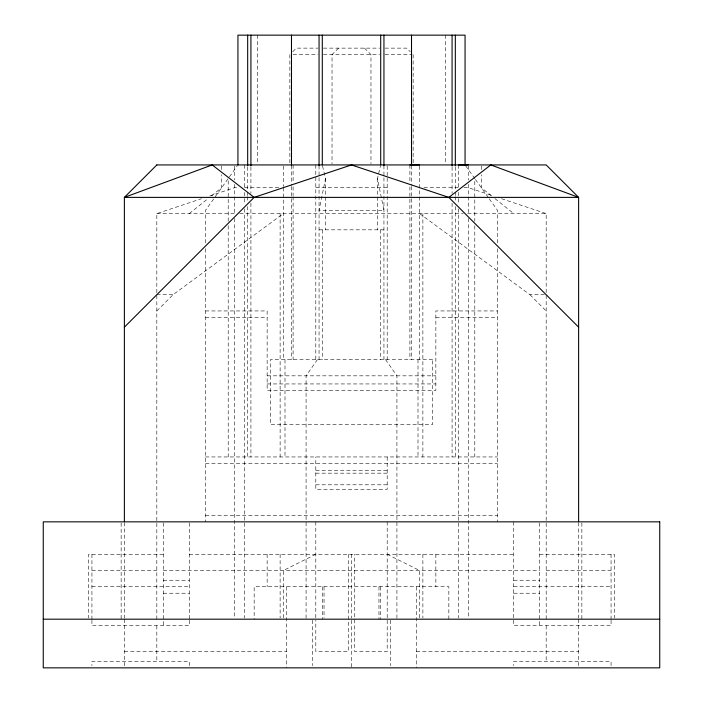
<?xml version="1.0" encoding="UTF-8"?>
<svg xmlns="http://www.w3.org/2000/svg" width="703" height="703" viewBox="0 0 703 703"><rect width="100%" height="100%" fill="white"/><g stroke="black" fill="none" stroke-linecap="round" stroke-linejoin="round"><path stroke-width="0.53" stroke-dasharray="3.52 2.64" d="M322.545 165.987L325.542 178.562L319.057 210.355L383.943 210.355L377.458 178.562L380.455 165.987M317.431 359.611L306.077 375.833L306.077 619.185M229.424 176.857L237.333 165.785M292.738 51.732L296.341 48.129L317.976 48.129M338.521 48.129L332.036 54.614L332.036 163.843M156.822 310.946L173.043 294.715L283.362 213.607M189.265 213.607L208.053 198.58M211.471 195.847L221.717 187.648L221.717 174.669M315.805 554.289L283.362 570.511L283.362 619.185M156.822 619.185L156.822 213.607L201.471 198.721M209.775 195.952L234.697 187.648L239.02 187.648M323.38 48.129L379.62 48.129M385.024 48.129L406.659 48.129L410.262 51.732M293.098 54.614L317.976 54.614M323.38 54.614L379.62 54.614M385.024 54.614L412.063 54.614M244.424 187.648L279.038 187.648M315.805 187.648L387.195 187.648M423.962 187.648L458.576 187.648M463.98 187.648L468.303 187.648L493.225 195.952M156.822 213.607L235.364 213.607M239.732 213.607L463.268 213.607M467.636 213.607L546.178 213.607L546.178 619.185M319.057 229.828L383.943 229.828M156.822 294.715L173.043 294.715M419.638 213.607L529.957 294.715L546.178 294.715M205.496 310.946L267.14 310.946L267.14 390.437L435.86 390.437L435.86 310.946L497.504 310.946M205.496 317.431L267.14 317.431M435.86 317.431L497.504 317.431M267.14 375.833L435.86 375.833M267.14 383.943L435.86 383.943M205.496 456.95L497.504 456.95M205.496 463.435L497.504 463.435M315.805 470.483L387.195 470.483M315.805 473.172L387.195 473.172M315.805 484.806L387.195 484.806M205.496 515.352L497.504 515.352M163.316 554.289L88.683 554.289L88.683 618.095M189.265 554.289L513.735 554.289M539.684 554.289L614.317 554.289L614.317 618.095M91.935 570.511L156.822 570.511M163.316 570.511L539.684 570.511M546.178 570.511L611.065 570.511M163.316 580.247L189.265 580.247M513.735 580.247L539.684 580.247M91.935 586.733L189.265 586.733M513.735 586.733L611.065 586.733M163.316 593.227L189.265 593.227M513.735 593.227L539.684 593.227M124.378 651.628L286.604 651.628M416.396 651.628L578.622 651.628M501.529 198.721L546.178 213.607M387.195 554.289L419.638 570.511L419.638 619.185M491.529 195.847L481.283 187.648L481.283 174.669M494.947 198.58L513.735 213.607M364.479 48.129L370.964 54.614L370.964 163.843M529.957 294.715L546.178 310.946M465.667 165.785L474.797 178.562L474.797 221.304M475.43 179.45L488.673 197.991M489.306 198.879L497.504 210.355L497.504 244.336M385.569 359.611L396.923 375.833L396.923 619.185M611.065 554.289L611.065 619.185M611.065 620.266L611.065 625.67L513.735 625.67L513.735 620.266M611.065 665.688L611.065 661.365L513.735 661.365L513.735 665.688M581.864 522.935L581.864 619.185M578.622 522.575L578.622 618.095M578.622 619.185L578.622 665.688M546.178 625.67L546.178 661.365M539.684 522.927L539.684 625.67M513.735 521.846L513.735 618.095M497.504 248.721L497.504 521.846M481.283 166.013L481.283 170.346M474.797 225.689L474.797 456.95M468.303 166.013L468.303 180.073M468.303 184.406L468.303 214.002M468.303 218.396L468.303 618.086M458.576 164.933L458.576 187.991M458.576 192.367L458.576 204.45M458.576 208.826L458.576 618.086M455.324 166.963L455.324 191.128M455.324 192.227L455.324 195.522M455.324 196.62L455.324 202.113M455.324 206.506L455.324 456.95M452.082 166.963L452.082 193.325M452.082 203.211L452.082 456.95M448.839 619.185L448.839 586.733L254.161 586.733L254.161 619.185M445.597 35.15L445.597 163.843M435.86 554.289L435.86 586.733M422.881 213.607L422.881 456.95M422.881 554.289L422.881 618.095M419.638 166.013L419.638 359.611M418.004 359.611L418.004 456.95M416.396 586.733L416.396 667.85M413.144 54.614L413.144 163.843M411.519 165.592L411.519 185.32M411.519 186.418L411.519 359.611M409.902 164.95L409.902 182.446M409.902 186.805L409.902 359.611M390.437 620.266L390.437 665.688M387.195 166.013L387.195 176.963M387.195 177.912L387.195 359.611M387.195 456.95L387.195 489.393L315.805 489.393L315.805 456.95M387.195 521.846L387.195 619.185M387.195 620.266L387.195 651.628L354.743 651.628L354.743 554.289M383.943 165.592L383.943 176.55M383.943 177.648L383.943 359.611M380.701 229.828L380.701 359.611M380.701 586.733L380.701 619.185M378.97 586.733L378.97 619.185M377.458 178.562L377.458 229.828M351.5 554.289L351.5 618.095M351.5 620.266L351.5 667.85M348.257 554.289L348.257 651.628L315.805 651.628L315.805 620.266M325.542 178.562L325.542 229.828M324.03 586.733L324.03 618.095M322.299 229.828L322.299 359.611M322.299 586.733L322.299 619.185M319.057 165.592L319.057 176.55M319.057 177.648L319.057 359.611M315.805 164.933L315.805 359.611M315.805 521.846L315.805 619.185M312.563 620.266L312.563 665.688M293.098 164.933L293.098 182.437M293.098 186.805L293.098 195.557M293.098 196.655L293.098 359.611M291.481 165.592L291.481 185.32M291.481 186.418L291.481 359.611M289.856 54.614L289.856 163.843M286.604 586.733L286.604 667.85M284.996 359.611L284.996 456.95M283.362 166.013L283.362 186.567M283.362 187.648L283.362 359.611M280.119 213.607L280.119 456.95M280.119 554.289L280.119 618.095M267.14 554.289L267.14 586.733M257.403 35.15L257.403 163.843M250.918 166.963L250.918 193.325M250.918 203.211L250.918 456.95M247.676 166.963L247.676 191.128M247.676 192.227L247.676 195.522M247.676 196.62L247.676 202.113M247.676 206.506L247.676 456.95M244.424 164.933L244.424 187.973M244.424 192.367L244.424 204.432M244.424 208.826L244.424 618.086M234.697 166.013L234.697 180.073M234.697 184.406L234.697 214.002M234.697 218.396L234.697 618.086M228.203 221.304L228.203 178.562L205.496 210.355L205.496 244.336M228.203 225.689L228.203 456.95M221.717 166.013L221.717 170.346M205.496 248.721L205.496 521.846M189.265 522.935L189.265 619.185M189.265 620.266L189.265 625.67L91.935 625.67L91.935 620.266M189.265 665.688L189.265 661.365L91.935 661.365L91.935 665.688M163.316 522.927L163.316 625.67M156.822 625.67L156.822 661.365M124.378 522.575L124.378 618.095M124.378 619.185L124.378 667.85M121.136 522.935L121.136 619.185M91.935 554.289L91.935 619.185M432.617 359.611L270.383 359.611L270.383 424.507L432.617 424.507L432.617 359.611"/><path stroke-width="1.05" d="M124.378 327.167L254.161 197.385L351.5 164.933L448.839 197.385L578.622 327.167M448.839 197.385L490.791 164.933L578.622 197.385L578.622 521.477M409.902 164.95L419.638 164.933M458.576 164.95L468.303 164.933M43.261 619.185L659.739 619.185M254.161 197.385L212.209 164.933L124.378 197.385L124.378 521.477M465.061 164.933L465.061 35.15L237.939 35.15L237.939 164.933M455.324 35.15L455.324 165.864M452.082 35.15L452.082 165.864M411.519 35.15L411.519 165.592M383.943 35.15L383.943 165.592M380.701 35.15L380.701 164.933M322.299 35.15L322.299 164.933M319.057 35.15L319.057 165.592M291.481 35.15L291.481 165.592M250.918 35.15L250.918 165.864M247.676 35.15L247.676 165.864M156.822 164.933L124.378 197.385L578.622 197.385L546.178 164.933L156.822 164.933M659.739 521.846L43.261 521.846L43.261 667.85L659.739 667.85L659.739 521.846"/></g></svg>
